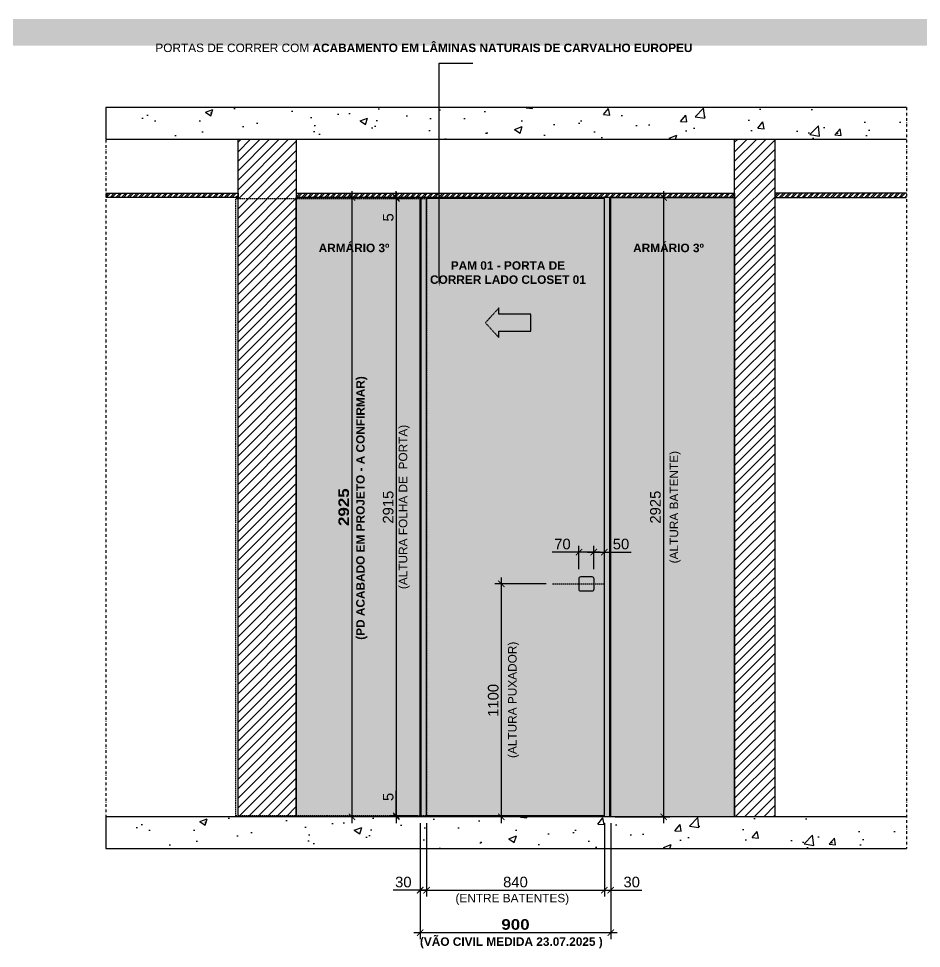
# Model space of a CAD drawing. Header units: millimetres. Extents: x -63251 to 507826, y 5339 to 217512.
# Drawn here: x 203489 to 207752, y 84853 to 89244 of the extents above; entities that cross this region are included whole.
import ezdxf
from ezdxf import colors
from ezdxf.entities.mleader import LeaderData, LeaderLine
from ezdxf.math import Vec2, Vec3

# ---------------------------------------------------------------- set-up
doc = ezdxf.new("R2010")
doc.units = ezdxf.units.MM
doc.header["$PDMODE"] = 3
doc.linetypes.add('TRAÇO 1-1', pattern=[9.525, 6.35, -3.175])
doc.linetypes.add('TRAÇO E PONTO 1-1', pattern=[25.4, 12.7, -6.35, 0, -6.35])
for name, color, linetype in [('COTAS', 9, 'Continuous'), ('DB 1475.24 - Amanda Rosales e Bruno Haidar - Terreo - Obra$0$ARQ-PISO-01', 8, 'Continuous'), ('GESSO', 1, 'Continuous'), ('HACHURA', 21, 'Continuous'), ('MARCENARIA', 4, 'Continuous'), ('MARCENARIA . M', 4, 'Continuous'), ('PAREDE', 94, 'Continuous'), ('PROJEÇÃO', 8, 'Continuous'), ('TEXTO', 105, 'Continuous'), ('TEXTO TRAÇO PONTO', 105, 'TRAÇO E PONTO 1-1')]:
    doc.layers.add(name, color=color, linetype=linetype)
doc.styles.add('1-1', font='arial.ttf', dxfattribs={"height": 0.2})
doc.styles.add('MEDIDA OFICIAL', font='ariblk.ttf')
doc.styles.add('PADRÃO', font='arial.ttf')
doc.styles.add('PADRÃO NEGRITO', font='arialbd.ttf')
doc.dimstyles.new('1-20', dxfattribs={"dimscale": 20, "dimtxt": 2.5, "dimasz": 1.5, "dimexe": 1.5, "dimexo": 1.5, "dimtad": 1, "dimtxsty": 'PADRÃO', "dimblk": 'ARCHTICK', "dimcen": 2.5, "dimdle": 1.5, "dimclrd": 9, "dimclre": 9, "dimclrt": 6, "dimadec": 0, "dimazin": 0, "dimtfac": 1, "dimtmove": 0, "dimatfit": 3, "dimfxl": 1.25, "dimlwd": -1, "dimlwe": -1, "dimarcsym": 0})
doc.dimstyles.new('Med. Ofic.1-20', dxfattribs={"dimscale": 20, "dimtxt": 2.5, "dimasz": 1.5, "dimexe": 1.5, "dimexo": 1.5, "dimtad": 1, "dimtxsty": 'MEDIDA OFICIAL', "dimblk": 'ARCHTICK', "dimcen": 2.5, "dimdle": 1.5, "dimclrd": 9, "dimclre": 9, "dimclrt": 10, "dimadec": 0, "dimazin": 0, "dimtfac": 1, "dimtmove": 0, "dimatfit": 3, "dimfxl": 1.25, "dimlwd": -1, "dimlwe": -1, "dimarcsym": 0})

# ---------------------------------------------------------------- blocks, each defined once
blk = doc.blocks.new('_ArchTick')
at = {"color": 0, "linetype": 'ByBlock', "const_width": 0.15}
blk.add_lwpolyline([(-0.5, -0.5), (0.5, 0.5)], dxfattribs=at)
blk = doc.blocks.new('*D2215')
at = {"layer": 'Defpoints', "color": 0, "transparency": 16777216}
for p in [(205272.6, 85479.6), (205400.4, 85479.6), (205400.4, 85474.6)]:
    blk.add_point(p, dxfattribs=at)
at = {"layer": 'MARCENARIA . M', "color": 9, "transparency": 16777216}
for p, q in [((205272.6, 85479.6), (205272.6, 85597.8)), ((205370.4, 85479.6), (205242.6, 85479.6)), ((205370.4, 85474.6), (205242.6, 85474.6)), ((205272.6, 85474.6), (205272.6, 85479.6)), ((205272.6, 85474.6), (205272.6, 85444.6))]:
    blk.add_line(p, q, dxfattribs=at)
at = {"layer": 'MARCENARIA . M', "color": 9, "transparency": 16777216, "xscale": 30, "yscale": 30, "zscale": 30}
for p, rotation in [((205272.6, 85479.6), 270), ((205272.6, 85474.6), 90)]:
    blk.add_blockref('_ArchTick', p, dxfattribs=dict(at, rotation=rotation))
at = {"layer": 'MARCENARIA . M', "color": 6, "transparency": 16777216, "insert": (205234.7, 85568.7), "char_height": 50, "attachment_point": 5, "rotation": 90, "style": 'PADRÃO'}
blk.add_mtext('5', dxfattribs=at)
blk = doc.blocks.new('*D2216')
at = {"layer": 'Defpoints', "color": 0, "transparency": 16777216}
for p in [(206275.4, 88399.6), (206275.4, 85474.6), (206534.6, 85474.6)]:
    blk.add_point(p, dxfattribs=at)
at = {"layer": 'MARCENARIA . M', "color": 9, "transparency": 16777216}
for p, q in [((206305.4, 88399.6), (206564.6, 88399.6)), ((206534.6, 88429.6), (206534.6, 85444.6)), ((206305.4, 85474.6), (206564.6, 85474.6))]:
    blk.add_line(p, q, dxfattribs=at)
at = {"layer": 'MARCENARIA . M', "color": 9, "transparency": 16777216, "xscale": 30, "yscale": 30, "zscale": 30}
for p, rotation in [((206534.6, 88399.6), 90), ((206534.6, 85474.6), 270)]:
    blk.add_blockref('_ArchTick', p, dxfattribs=dict(at, rotation=rotation))
at = {"layer": 'MARCENARIA . M', "color": 6, "transparency": 16777216, "insert": (206496.5, 86937.1), "char_height": 50, "attachment_point": 5, "rotation": 90, "style": 'PADRÃO'}
blk.add_mtext('2925', dxfattribs=at)
blk = doc.blocks.new('*D2217')
at = {"layer": 'Defpoints', "color": 0, "transparency": 16777216}
for p in [(205415.4, 85474.6), (206255.4, 85474.6), (206255.4, 85128.3)]:
    blk.add_point(p, dxfattribs=at)
at = {"layer": 'MARCENARIA . M', "color": 9, "transparency": 16777216}
for p, q in [((205415.4, 85444.6), (205415.4, 85098.3)), ((206255.4, 85444.6), (206255.4, 85098.3)), ((205385.4, 85128.3), (206285.4, 85128.3))]:
    blk.add_line(p, q, dxfattribs=at)
at = {"layer": 'MARCENARIA . M', "color": 9, "transparency": 16777216, "xscale": 30, "yscale": 30, "zscale": 30, "rotation": 180}
blk.add_blockref('_ArchTick', (205415.4, 85128.3), dxfattribs=at)
at = {"layer": 'MARCENARIA . M', "color": 9, "transparency": 16777216, "xscale": 30, "yscale": 30, "zscale": 30}
blk.add_blockref('_ArchTick', (206255.4, 85128.3), dxfattribs=at)
at = {"layer": 'MARCENARIA . M', "color": 6, "transparency": 16777216, "insert": (205835.4, 85166.4), "char_height": 50, "attachment_point": 5, "style": 'PADRÃO'}
blk.add_mtext('840', dxfattribs=at)
blk = doc.blocks.new('*D2218')
at = {"layer": 'Defpoints', "color": 0, "transparency": 16777216}
for p in [(206255.4, 85474.6), (206285.4, 85474.6), (206285.4, 85128.3)]:
    blk.add_point(p, dxfattribs=at)
at = {"layer": 'MARCENARIA . M', "color": 9, "transparency": 16777216}
for p, q in [((206255.4, 85444.6), (206255.4, 85098.3)), ((206285.4, 85444.6), (206285.4, 85098.3)), ((206225.4, 85128.3), (206285.4, 85128.3)), ((206285.4, 85128.3), (206432.3, 85128.3))]:
    blk.add_line(p, q, dxfattribs=at)
at = {"layer": 'MARCENARIA . M', "color": 9, "transparency": 16777216, "xscale": 30, "yscale": 30, "zscale": 30, "rotation": 180}
blk.add_blockref('_ArchTick', (206255.4, 85128.3), dxfattribs=at)
at = {"layer": 'MARCENARIA . M', "color": 9, "transparency": 16777216, "xscale": 30, "yscale": 30, "zscale": 30}
blk.add_blockref('_ArchTick', (206285.4, 85128.3), dxfattribs=at)
at = {"layer": 'MARCENARIA . M', "color": 6, "transparency": 16777216, "insert": (206384.1, 85166.4), "char_height": 50, "attachment_point": 5, "style": 'PADRÃO'}
blk.add_mtext('30', dxfattribs=at)
blk = doc.blocks.new('*D2219')
at = {"layer": 'Defpoints', "color": 0, "transparency": 16777216}
for p in [(205385.4, 85474.6), (205415.4, 85474.6), (205415.4, 85128.3)]:
    blk.add_point(p, dxfattribs=at)
at = {"layer": 'MARCENARIA . M', "color": 9, "transparency": 16777216}
for p, q in [((205385.4, 85444.6), (205385.4, 85098.3)), ((205415.4, 85444.6), (205415.4, 85098.3)), ((205385.4, 85128.3), (205257.7, 85128.3)), ((205415.4, 85128.3), (205355.4, 85128.3))]:
    blk.add_line(p, q, dxfattribs=at)
at = {"layer": 'MARCENARIA . M', "color": 9, "transparency": 16777216, "xscale": 30, "yscale": 30, "zscale": 30, "rotation": 180}
blk.add_blockref('_ArchTick', (205385.4, 85128.3), dxfattribs=at)
at = {"layer": 'MARCENARIA . M', "color": 9, "transparency": 16777216, "xscale": 30, "yscale": 30, "zscale": 30}
blk.add_blockref('_ArchTick', (205415.4, 85128.3), dxfattribs=at)
at = {"layer": 'MARCENARIA . M', "color": 6, "transparency": 16777216, "insert": (205305.9, 85166.4), "char_height": 50, "attachment_point": 5, "style": 'PADRÃO'}
blk.add_mtext('30', dxfattribs=at)
blk = doc.blocks.new('*D2220')
at = {"layer": 'COTAS', "color": 9, "ltscale": 0.4, "transparency": 16777216}
for p, q in [((205385.4, 85444.6), (205385.4, 84897.7)), ((206285.4, 85444.6), (206285.4, 84897.7))]:
    blk.add_line(p, q, dxfattribs=at)
at = {"layer": 'COTAS', "color": 9, "linetype": 'Continuous', "ltscale": 0.4, "transparency": 16777216}
blk.add_line((205355.4, 84927.7), (206315.4, 84927.7), dxfattribs=at)
at = {"layer": 'Defpoints', "color": 0, "ltscale": 0.4, "transparency": 16777216}
for p in [(205385.4, 85474.6), (206285.4, 85474.6), (206285.4, 84927.7)]:
    blk.add_point(p, dxfattribs=at)
at = {"layer": 'COTAS', "color": 9, "ltscale": 0.4, "transparency": 16777216, "xscale": 30, "yscale": 30, "zscale": 30, "rotation": 180}
blk.add_blockref('_ArchTick', (205385.4, 84927.7), dxfattribs=at)
at = {"layer": 'COTAS', "color": 9, "ltscale": 0.4, "transparency": 16777216, "xscale": 30, "yscale": 30, "zscale": 30}
blk.add_blockref('_ArchTick', (206285.4, 84927.7), dxfattribs=at)
at = {"layer": 'COTAS', "color": 10, "ltscale": 0.4, "transparency": 16777216, "insert": (205835.4, 84966), "char_height": 50, "attachment_point": 5, "style": 'MEDIDA OFICIAL'}
blk.add_mtext('900', dxfattribs=at)
blk = doc.blocks.new('*D2221')
at = {"layer": 'Defpoints', "color": 0, "transparency": 16777216}
for p in [(205272.6, 88394.6), (205385.4, 88394.6), (205400.4, 88399.6)]:
    blk.add_point(p, dxfattribs=at)
at = {"layer": 'MARCENARIA . M', "color": 9, "transparency": 16777216}
for p, q in [((205370.4, 88399.6), (205242.6, 88399.6)), ((205355.4, 88394.6), (205242.6, 88394.6)), ((205272.6, 88399.6), (205272.6, 88429.6)), ((205272.6, 88399.6), (205272.6, 88394.6)), ((205272.6, 88394.6), (205272.6, 88276.5))]:
    blk.add_line(p, q, dxfattribs=at)
at = {"layer": 'MARCENARIA . M', "color": 9, "transparency": 16777216, "xscale": 30, "yscale": 30, "zscale": 30}
for p, rotation in [((205272.6, 88399.6), 270), ((205272.6, 88394.6), 90)]:
    blk.add_blockref('_ArchTick', p, dxfattribs=dict(at, rotation=rotation))
at = {"layer": 'MARCENARIA . M', "color": 6, "transparency": 16777216, "insert": (205234.7, 88305.6), "char_height": 50, "attachment_point": 5, "rotation": 90, "style": 'PADRÃO'}
blk.add_mtext('5', dxfattribs=at)
blk = doc.blocks.new('*D2222')
at = {"layer": 'Defpoints', "color": 0, "transparency": 16777216}
for p in [(205385.4, 88394.6), (205272.6, 85479.6), (205400.4, 85479.6)]:
    blk.add_point(p, dxfattribs=at)
at = {"layer": 'MARCENARIA . M', "color": 9, "transparency": 16777216}
for p, q in [((205355.4, 88394.6), (205242.6, 88394.6)), ((205272.6, 88424.6), (205272.6, 85449.6)), ((205370.4, 85479.6), (205242.6, 85479.6))]:
    blk.add_line(p, q, dxfattribs=at)
at = {"layer": 'MARCENARIA . M', "color": 9, "transparency": 16777216, "xscale": 30, "yscale": 30, "zscale": 30}
for p, rotation in [((205272.6, 88394.6), 90), ((205272.6, 85479.6), 270)]:
    blk.add_blockref('_ArchTick', p, dxfattribs=dict(at, rotation=rotation))
at = {"layer": 'MARCENARIA . M', "color": 6, "transparency": 16777216, "insert": (205234.6, 86937.1), "char_height": 50, "attachment_point": 5, "rotation": 90, "style": 'PADRÃO'}
blk.add_mtext('2915', dxfattribs=at)
blk = doc.blocks.new('*D2223')
at = {"layer": 'COTAS', "color": 9, "ltscale": 0.4, "transparency": 16777216}
for p, q in [((205330.4, 88399.6), (205033.1, 88399.6)), ((205330.4, 85474.6), (205033.1, 85474.6))]:
    blk.add_line(p, q, dxfattribs=at)
at = {"layer": 'COTAS', "color": 9, "linetype": 'Continuous', "ltscale": 0.4, "transparency": 16777216}
blk.add_line((205063.1, 88429.6), (205063.1, 85444.6), dxfattribs=at)
at = {"layer": 'Defpoints', "color": 0, "ltscale": 0.4, "transparency": 16777216}
for p in [(205360.4, 88399.6), (205063.1, 85474.6), (205360.4, 85474.6)]:
    blk.add_point(p, dxfattribs=at)
at = {"layer": 'COTAS', "color": 9, "ltscale": 0.4, "transparency": 16777216, "xscale": 30, "yscale": 30, "zscale": 30}
for p, rotation in [((205063.1, 88399.6), 90), ((205063.1, 85474.6), 270)]:
    blk.add_blockref('_ArchTick', p, dxfattribs=dict(at, rotation=rotation))
at = {"layer": 'COTAS', "color": 10, "ltscale": 0.4, "transparency": 16777216, "insert": (205024.8, 86937.1), "char_height": 50, "attachment_point": 5, "rotation": 90, "style": 'MEDIDA OFICIAL'}
blk.add_mtext('2925', dxfattribs=at)
blk = doc.blocks.new('*D2229')
at = {"layer": 'Defpoints', "color": 0, "transparency": 16777216}
for p in [(205768.7, 86574.6), (206011.1, 86574.6), (205913.5, 85474.6)]:
    blk.add_point(p, dxfattribs=at)
at = {"layer": 'PAREDE', "color": 9, "transparency": 16777216}
for p, q in [((205768.7, 85444.6), (205768.7, 86604.6)), ((205981.1, 86574.6), (205738.7, 86574.6)), ((205883.5, 85474.6), (205738.7, 85474.6))]:
    blk.add_line(p, q, dxfattribs=at)
at = {"layer": 'PAREDE', "color": 9, "transparency": 16777216, "xscale": 30, "yscale": 30, "zscale": 30}
for p, rotation in [((205768.7, 86574.6), 90), ((205768.7, 85474.6), 270)]:
    blk.add_blockref('_ArchTick', p, dxfattribs=dict(at, rotation=rotation))
at = {"layer": 'PAREDE', "color": 6, "transparency": 16777216, "insert": (205730.6, 86024.6), "char_height": 50, "attachment_point": 5, "rotation": 90, "style": 'PADRÃO'}
blk.add_mtext('1100', dxfattribs=at)
blk = doc.blocks.new('*D2230')
at = {"layer": 'Defpoints', "color": 0, "transparency": 16777216}
for p in [(206135.4, 86724.6), (206135.4, 86614.6), (206205.4, 86614.6)]:
    blk.add_point(p, dxfattribs=at)
at = {"layer": 'PAREDE', "color": 9, "transparency": 16777216}
for p, q in [((206135.4, 86644.6), (206135.4, 86754.6)), ((206205.4, 86644.6), (206205.4, 86754.6)), ((206135.4, 86724.6), (206009.4, 86724.6)), ((206235.4, 86724.6), (206135.4, 86724.6))]:
    blk.add_line(p, q, dxfattribs=at)
at = {"layer": 'PAREDE', "color": 9, "transparency": 16777216, "xscale": 30, "yscale": 30, "zscale": 30, "rotation": 180}
blk.add_blockref('_ArchTick', (206135.4, 86724.6), dxfattribs=at)
at = {"layer": 'PAREDE', "color": 9, "transparency": 16777216, "xscale": 30, "yscale": 30, "zscale": 30}
blk.add_blockref('_ArchTick', (206205.4, 86724.6), dxfattribs=at)
at = {"layer": 'PAREDE', "color": 6, "transparency": 16777216, "insert": (206057.4, 86762.7), "char_height": 50, "attachment_point": 5, "style": 'PADRÃO'}
blk.add_mtext('70', dxfattribs=at)
blk = doc.blocks.new('*D2231')
at = {"layer": 'Defpoints', "color": 0, "transparency": 16777216}
for p in [(206255.4, 86724.6), (206205.4, 86614.6), (206255.4, 86574.6)]:
    blk.add_point(p, dxfattribs=at)
at = {"layer": 'PAREDE', "color": 9, "transparency": 16777216}
for p, q in [((206205.4, 86644.6), (206205.4, 86754.6)), ((206255.4, 86604.6), (206255.4, 86754.6)), ((206175.4, 86724.6), (206255.4, 86724.6)), ((206255.4, 86724.6), (206381.9, 86724.6))]:
    blk.add_line(p, q, dxfattribs=at)
at = {"layer": 'PAREDE', "color": 9, "transparency": 16777216, "xscale": 30, "yscale": 30, "zscale": 30, "rotation": 180}
blk.add_blockref('_ArchTick', (206205.4, 86724.6), dxfattribs=at)
at = {"layer": 'PAREDE', "color": 9, "transparency": 16777216, "xscale": 30, "yscale": 30, "zscale": 30}
blk.add_blockref('_ArchTick', (206255.4, 86724.6), dxfattribs=at)
at = {"layer": 'PAREDE', "color": 6, "transparency": 16777216, "insert": (206333.7, 86762.7), "char_height": 50, "attachment_point": 5, "style": 'PADRÃO'}
blk.add_mtext('50', dxfattribs=at)

msp = doc.modelspace()

# ---------------------------------------------------------------- hatches: boundary and pattern name
at = {"layer": 'HACHURA'}
h = msp.add_hatch(dxfattribs=at)
h.set_pattern_fill('AR-CONC', color=21, scale=2)
h.set_pattern_definition([(50, (168820.06, 62772.5), (364.3693, -31.8782), [38.1, -419.1]), (355, (168820.06, 62772.5), (-70.4868, 382.1137), [30.48, -335.2812]), (100.4514, (168850.43, 62769.85), (293.8825, 350.2355), [32.38, -356.1805]), (46.1842, (168820.06, 62874.1), (542.158, -84.0847), [57.15, -628.65]), (96.6356, (168865.24, 62867.1), (474.808, 494.852), [48.57, -534.271]), (351.1842, (168820.06, 62874.1), (474.808, 494.852), [45.72, -502.9195]), (21, (168870.86, 62848.7), (303.2288, -204.5304), [38.1, -419.1]), (326, (168870.86, 62848.7), (123.604, 368.376), [30.48, -335.28]), (71.45144, (168896.13, 62831.67), (426.8328, 163.8455), [32.38, -356.18]), (37.5, (168820.06, 62772.51), (6.1772, 169.11008), [0, -331.216, 0, -340.36, 0, -336.55]), (7.5, (168820.06, 62772.51), (133.6393, 200.36115), [0, -194.056, 0, -323.596, 0, -128.27]), (327.5, (168706.78, 62772.51), (271.1812, -11.4575), [0, -127, 0, -396.24, 0, -525.78]), (317.5, (168655.98, 62772.5), (296.2584, 50.853), [0, -165.1, 0, -263.144, 0, -373.38])])
h.paths.add_polyline_path([(207681.706, 85324.639), (207681.706, 85474.639), (203900.488, 85474.639), (203900.488, 85324.639)])
at = {"layer": 'PROJEÇÃO', "linetype": 'TRAÇO 1-1'}
h = msp.add_hatch(dxfattribs=at)
h.set_pattern_fill('DOTS', color=8, scale=8)
h.set_pattern_definition([(0, (9470.142, -20481.007), (6.35, 12.7), [0, -12.7])])
h.paths.add_polyline_path([(204800.442, 85474.639), (205385.442, 85474.639), (205385.442, 88399.639), (204800.442, 88399.639)])

# ---------------------------------------------------------------- linework, layer by layer
at = {"layer": 'MARCENARIA . M'}
msp.add_line((206255.442, 85479.639), (205415.442, 85479.639), dxfattribs=at)
msp.add_lwpolyline([(206195.442, 86539.639), (206145.442, 86539.639, -0.41421356), (206135.442, 86549.639), (206135.442, 86599.639, -0.41421356), (206145.442, 86609.639), (206195.442, 86609.639, -0.41421356), (206205.442, 86599.639), (206205.442, 86549.639, -0.41421356)], format="xyb", close=True, dxfattribs=at)
at = {"layer": 'PAREDE', "color": 10, "linetype": 'TRAÇO 1-1'}
msp.add_line((206011.06, 86574.639), (206255.442, 86574.639), dxfattribs=at)
at = {"layer": 'PAREDE'}
msp.add_lwpolyline([(207681.706, 85474.639), (203900.488, 85474.639), (203900.488, 85324.639), (207681.706, 85324.639)], dxfattribs=at)
at = {"layer": 'PROJEÇÃO', "color": 1, "linetype": 'TRAÇO 1-1', "ltscale": 0.5}
msp.add_lwpolyline([(205757.278, 87737.968), (205757.278, 87767.968), (205907.364, 87767.968), (205907.364, 87847.968), (205757.278, 87847.968), (205757.278, 87877.968), (205693.278, 87807.968)], close=True, dxfattribs=at)

# ---------------------------------------------------------------- texts
at = {"layer": 'COTAS', "color": 10, "insert": (205135.348, 86933.125), "char_height": 40, "width": 1350, "attachment_point": 8, "rotation": 90, "style": 'PADRÃO NEGRITO'}
msp.add_mtext('(PD ACABADO EM PROJETO - A CONFIRMAR)', dxfattribs=at)
at = {"layer": 'COTAS', "color": 6, "char_height": 40, "rotation": 90, "style": 'PADRÃO'}
for s, insert, width, attachment_point in [('(ALTURA FOLHA DE  PORTA)', (205336.596, 86938.139), 1350, 8), ('(ALTURA BATENTE)', (206563.617, 86937.139), 917.04234, 2), ('(ALTURA PUXADOR)', (205852.662, 86027.139), 1350, 8)]:
    msp.add_mtext(s, dxfattribs=dict(at, insert=insert, width=width, attachment_point=attachment_point))
at = {"layer": 'COTAS', "color": 6, "insert": (205820.442, 85110.755), "char_height": 40, "width": 1298, "attachment_point": 2, "style": 'PADRÃO'}
msp.add_mtext('(ENTRE BATENTES)', dxfattribs=at)
at = {"layer": 'COTAS', "color": 10, "insert": (205815.93, 84905.361), "char_height": 40, "width": 1350, "attachment_point": 2, "style": 'PADRÃO NEGRITO'}
msp.add_mtext('(VÃO CIVIL MEDIDA 23.07.2025 )', dxfattribs=at)

# ---------------------------------------------------------------- dimensions: what is measured, and where the dimension line sits
at = {"layer": 'COTAS', "color": 7, "ltscale": 0.4, "true_color": 0xededed}
dim = msp.add_linear_dim(base=(206285.442, 84927.675), p1=(205385.442, 85474.639), p2=(206285.442, 85474.639), dimstyle='Med. Ofic.1-20', dxfattribs=at)
dim.commit()
dim.dimension.update_dxf_attribs({"geometry": '*D2220', "text_midpoint": (205835.442, 84966.028)})
at = {"layer": 'MARCENARIA . M', "color": 2}
dim = msp.add_linear_dim(base=(205272.648, 85479.639), p1=(205400.442, 85474.639), p2=(205400.442, 85479.639), angle=90, dimstyle='1-20', dxfattribs=at)
dim.commit()
dim.dimension.update_dxf_attribs({"geometry": '*D2215', "text_midpoint": (205272.648, 85568.715), "dimtype": 160})
for base, p1, p2, picture, middle in [((205415.442, 85128.344), (205385.442, 85474.639), (205415.442, 85474.639), '*D2219', (205305.937, 85128.344)), ((206285.442, 85128.344), (206255.442, 85474.639), (206285.442, 85474.639), '*D2218', (206384.095, 85128.344))]:
    dim = msp.add_linear_dim(base=base, p1=p1, p2=p2, dimstyle='1-20', dxfattribs=at)
    dim.commit()
    dim.dimension.update_dxf_attribs({"geometry": picture, "text_midpoint": middle, "dimtype": 160})
dim = msp.add_linear_dim(base=(206255.442, 85128.344), p1=(205415.442, 85474.639), p2=(206255.442, 85474.639), dimstyle='1-20', dxfattribs=at)
dim.commit()
dim.dimension.update_dxf_attribs({"geometry": '*D2217', "text_midpoint": (205835.442, 85166.372)})
at = {"layer": 'PAREDE', "color": 2}
for base, p2, picture, middle in [((206135.442, 86724.639), (206135.442, 86614.639), '*D2230', (206057.42, 86762.668)), ((206255.442, 86724.639), (206255.442, 86574.639), '*D2231', (206333.669, 86762.668))]:
    dim = msp.add_linear_dim(base=base, p1=(206205.442, 86614.639), p2=p2, dimstyle='1-20', dxfattribs=at)
    dim.commit()
    dim.dimension.update_dxf_attribs({"geometry": picture, "text_midpoint": middle})
at = {"layer": 'PAREDE', "color": 6}
dim = msp.add_linear_dim(base=(205768.657, 86574.639), p1=(205913.477, 85474.639), p2=(206011.06, 86574.639), angle=90, dimstyle='1-20', dxfattribs=at)
dim.commit()
dim.dimension.update_dxf_attribs({"geometry": '*D2229', "text_midpoint": (205730.628, 86024.639)})

# ---------------------------------------------------------------- leaders
at = {"layer": 'COTAS'}
ml = msp.add_multileader_mtext('Standard', dxfattribs=at)
ml.set_content('PORTAS DE CORRER COM {\\fArial|b1|i0|c0|p34;\\C10;ACABAMENTO} {\\fArial|b1|i0|c0|p34;EM LÂMINAS NATURAIS DE CARVALHO EUROPEU}', color=105, style='1-1')
ml.set_leader_properties(color=256, linetype='ByLayer', lineweight=-1)
ml.build(insert=Vec2(0, 0))
ml.multileader.update_dxf_attribs({"text_left_attachment_type": 2, "text_right_attachment_type": 2, "dogleg_length": 0.36, "arrow_head_size": 20, "scale": 200})
ctx = ml.context
ctx.base_point, ctx.scale, ctx.char_height, ctx.arrow_head_size, ctx.landing_gap_size, ctx.plane_origin = Vec3(146400.181, 89033.394), 200, 40, 20, 40, Vec3(148021.144, 88476.225)
ctx.left_attachment, ctx.right_attachment = 2, 2
notes = []
notes.append((ctx, [(0, (1, 1, 0), (147636.001, 89033.394), (-1, 0), 158.522, [(0, [(147636.001, 87980.61)], 0, [])])]))
ctx.mtext.insert, ctx.mtext.width, ctx.mtext.flow_direction = Vec3(146440.181, 89126.282), 1043.40574, 5
ml = msp.add_multileader_mtext('Standard', dxfattribs=at)
ml.set_content('BATENTE COM {\\fArial|b1|i0|c0|p34;\\C10;ACABAMENTO} {\\fArial|b1|i0|c0|p34;EM LÂMINAS NATURAIS DE CARVALHO EUROPEU}', color=105, style='1-1')
ml.set_leader_properties(color=256, linetype='ByLayer', lineweight=-1)
ml.build(insert=Vec2(0, 0))
ml.multileader.update_dxf_attribs({"text_left_attachment_type": 2, "text_right_attachment_type": 2, "dogleg_length": 0.36, "arrow_head_size": 20, "scale": 200})
ctx = ml.context
ctx.base_point, ctx.scale, ctx.char_height, ctx.arrow_head_size, ctx.landing_gap_size, ctx.plane_origin = Vec3(149390.382, 89033.394), 200, 40, 20, 40, Vec3(150991.618, 88604.657)
ctx.left_attachment, ctx.right_attachment = 2, 2
notes.append((ctx, [(0, (1, 1, 0), (150606.476, 89033.394), (-1, 0), 158.522, [(0, [(150606.476, 88109.042)], 0, [])])]))
ctx.mtext.insert, ctx.mtext.width, ctx.mtext.flow_direction = Vec3(149430.382, 89126.268), 1043.40574, 5
ml = msp.add_multileader_mtext('Standard', dxfattribs=at)
ml.set_content('PAINEL FIXO COM {\\fArial|b1|i0|c0|p34;\\C10;ACABAMENTO} {\\fArial|b1|i0|c0|p34;EM LÂMINAS NATURAIS DE CARVALHO EUROPEU}', color=105, style='1-1')
ml.set_leader_properties(color=256, linetype='ByLayer', lineweight=-1)
ml.build(insert=Vec2(0, 0))
ml.multileader.update_dxf_attribs({"text_left_attachment_type": 2, "text_right_attachment_type": 2, "dogleg_length": 0.36, "arrow_head_size": 20, "scale": 200})
ctx = ml.context
ctx.base_point, ctx.scale, ctx.char_height, ctx.arrow_head_size, ctx.landing_gap_size, ctx.plane_origin = Vec3(180791.524, 89004.659), 200, 40, 20, 40, Vec3(182412.487, 88390.679)
ctx.left_attachment, ctx.right_attachment = 2, 2
notes.append((ctx, [(1, (1, 1, 0), (180628.002, 89004.659), (1, 0), 163.522, [(0, [(180628.002, 88048.339)], 0, [])])]))
ctx.mtext.insert, ctx.mtext.width, ctx.mtext.flow_direction = Vec3(180831.524, 89097.533), 1043.40574, 5
ml = msp.add_multileader_mtext('Standard', dxfattribs=at)
ml.set_content('PORTAS DE CORRER COM {\\fArial|b1|i0|c0|p34;\\C10;ACABAMENTO} {\\fArial|b1|i0|c0|p34;EM LÂMINAS NATURAIS DE CARVALHO EUROPEU}', color=105, style='1-1')
ml.set_leader_properties(color=256, linetype='ByLayer', lineweight=-1)
ml.build(insert=Vec2(0, 0))
ml.multileader.update_dxf_attribs({"text_left_attachment_type": 2, "text_right_attachment_type": 2, "dogleg_length": 0.36, "arrow_head_size": 20, "scale": 200})
ctx = ml.context
ctx.base_point, ctx.scale, ctx.char_height, ctx.arrow_head_size, ctx.landing_gap_size, ctx.plane_origin = Vec3(191165.011, 89004.659), 200, 40, 20, 40, Vec3(192785.974, 88390.679)
ctx.left_attachment, ctx.right_attachment = 2, 2
notes.append((ctx, [(1, (1, 1, 0), (191001.489, 89004.659), (1, 0), 163.522, [(0, [(191001.489, 88048.339)], 0, [])])]))
ctx.mtext.insert, ctx.mtext.width, ctx.mtext.flow_direction = Vec3(191205.011, 89097.546), 1043.40574, 5
for ctx, leaders in notes:
    for number, flags, end, landing, length, lines in leaders:
        leader = LeaderData()
        leader.index, (leader.has_last_leader_line, leader.has_dogleg_vector, leader.attachment_direction) = number, flags
        leader.last_leader_point, leader.dogleg_vector, leader.dogleg_length = Vec3(end), Vec3(landing), length
        for number, points, colour, breaks in lines:
            line = LeaderLine()
            line.index, line.vertices, line.color, line.breaks = number, Vec3.list(points), colors.encode_raw_color(colour), breaks
            leader.lines.append(line)
        ctx.leaders.append(leader)

# ---------------------------------------------------------------- next in the draw order: leaders
ml = msp.add_multileader_mtext('Standard', dxfattribs=at)
ml.set_content('{\\fArial|b1|i0|c0|p34;\\C10;ATENÇÃO PARKET!\\P}RODATETO COM LINHA DE SOMBRA DE 20 mm NO ENCONTRO COM O FORRO', color=105, style='1-1')
ml.set_leader_properties(color=256, linetype='ByLayer', lineweight=-1)
ml.build(insert=Vec2(0, 0))
ml.multileader.update_dxf_attribs({"text_left_attachment_type": 2, "text_right_attachment_type": 2, "dogleg_length": 0.36, "arrow_head_size": 15, "scale": 200})
ctx = ml.context
ctx.base_point, ctx.scale, ctx.char_height, ctx.arrow_head_size, ctx.landing_gap_size, ctx.plane_origin = Vec3(160569.394, 89106.68), 200, 40, 15, 10, Vec3(160726.905, 88723.85)
ctx.left_attachment, ctx.right_attachment = 2, 2
notes = []
notes.append((ctx, [(0, (1, 1, 0), (160425.106, 89106.68), (1, 0), 144.288, [(0, [(160425.106, 88107.904)], 0, [])])]))
ctx.mtext.insert, ctx.mtext.width, ctx.mtext.flow_direction = Vec3(160579.394, 89232.669), 858.66662, 5
ctx.mtext.has_bg_fill, ctx.mtext.bg_color, ctx.mtext.bg_scale_factor, ctx.mtext.bg_transparency, ctx.mtext.use_window_bg_color = 1, -1023410145, 1.25, 0, 0
for ctx, leaders in notes:
    for number, flags, end, landing, length, lines in leaders:
        leader = LeaderData()
        leader.index, (leader.has_last_leader_line, leader.has_dogleg_vector, leader.attachment_direction) = number, flags
        leader.last_leader_point, leader.dogleg_vector, leader.dogleg_length = Vec3(end), Vec3(landing), length
        for number, points, colour, breaks in lines:
            line = LeaderLine()
            line.index, line.vertices, line.color, line.breaks = number, Vec3.list(points), colors.encode_raw_color(colour), breaks
            leader.lines.append(line)
        ctx.leaders.append(leader)

# ---------------------------------------------------------------- next in the draw order: hatches: boundary and pattern name
at = {"layer": 'DB 1475.24 - Amanda Rosales e Bruno Haidar - Terreo - Obra$0$ARQ-PISO-01'}
h = msp.add_hatch(dxfattribs=at)
h.set_pattern_fill('ANSI31', color=256, scale=10, angle=360)
h.set_pattern_definition([(45, (42210.333, -3563.84), (-22.4506403, 22.4506403), [])])
h.paths.add_polyline_path([(204525.442, 85474.639), (204800.442, 85474.639), (204800.442, 88674.639), (204525.442, 88674.639)])
h = msp.add_hatch(dxfattribs=at)
h.set_pattern_fill('ANSI31', color=256, scale=10, angle=360)
h.set_pattern_definition([(45, (44555.333, -3563.84), (-22.4506403, 22.4506403), [])])
h.paths.add_polyline_path([(206870.442, 85474.639), (207060.442, 85474.639), (207060.442, 88674.639), (206870.442, 88674.639)])
at = {"layer": 'HACHURA'}
h = msp.add_hatch(dxfattribs=at)
h.set_pattern_fill('AR-CONC', color=21, scale=2)
h.set_pattern_definition([(50, (168847.06, 66122.5), (364.3693, -31.8782), [38.1, -419.1]), (355, (168847.06, 66122.5), (-70.4868, 382.1137), [30.48, -335.2812]), (100.4514, (168877.43, 66119.85), (293.8825, 350.2355), [32.38, -356.1805]), (46.1842, (168847.06, 66224.1), (542.158, -84.0847), [57.15, -628.65]), (96.6356, (168892.24, 66217.1), (474.808, 494.852), [48.57, -534.271]), (351.1842, (168847.06, 66224.1), (474.808, 494.852), [45.72, -502.9195]), (21, (168897.86, 66198.7), (303.2288, -204.5304), [38.1, -419.1]), (326, (168897.86, 66198.7), (123.604, 368.376), [30.48, -335.28]), (71.45144, (168923.13, 66181.67), (426.8328, 163.8455), [32.38, -356.18]), (37.5, (168847.06, 66122.51), (6.1772, 169.11008), [0, -331.216, 0, -340.36, 0, -336.55]), (7.5, (168847.06, 66122.51), (133.6393, 200.36115), [0, -194.056, 0, -323.596, 0, -128.27]), (327.5, (168733.78, 66122.51), (271.1812, -11.4575), [0, -127, 0, -396.24, 0, -525.78]), (317.5, (168682.98, 66122.5), (296.2584, 50.853), [0, -165.1, 0, -263.144, 0, -373.38])])
h.paths.add_polyline_path([(207681.706, 88674.639), (207681.706, 88824.639), (203900.488, 88824.639), (203900.488, 88674.639)])
h = msp.add_hatch(dxfattribs=at)
h.set_pattern_fill('ANSI32', color=8, scale=2)
h.set_pattern_definition([(45, (-74333.104, 22222.918), (-13.4703842, 13.4703842), []), (45, (-74324.123, 22222.918), (-13.4703842, 13.4703842), [])])
h.paths.add_polyline_path([(203900.488, 88419.639), (203900.488, 88399.639), (204525.442, 88399.639), (204525.442, 88419.639)])
h = msp.add_hatch(dxfattribs=at)
h.set_pattern_fill('ANSI32', color=8, scale=2)
h.set_pattern_definition([(45, (-71893.104, 22222.918), (-13.4703842, 13.4703842), []), (45, (-71884.123, 22222.918), (-13.4703842, 13.4703842), [])])
h.paths.add_polyline_path([(204800.442, 88419.639), (204800.442, 88399.639), (206870.442, 88399.639), (206870.442, 88419.639)])
at = {"layer": 'HACHURA', "true_color": 0xba9673}
h = msp.add_hatch(color=33, dxfattribs=at)
h.dxf.hatch_style = 1
h.paths.add_polyline_path([(206255.442, 88392.639), (205415.442, 88394.639), (205415.442, 85479.639), (206255.442, 85479.639)])
h.paths.add_polyline_path([(206285.442, 88399.639), (206255.442, 88399.639), (206255.442, 85474.639), (206285.442, 85474.639)])
h.paths.add_polyline_path([(205415.442, 88399.639), (205385.442, 88399.639), (205385.442, 85474.639), (205415.442, 85474.639)])
at = {"layer": 'HACHURA'}
h = msp.add_hatch(dxfattribs=at)
h.set_pattern_fill('ANSI32', color=8, scale=2)
h.set_pattern_definition([(45, (-1285.845, 4e-11), (-13.4703842, 13.4703842), []), (45, (-1276.865, 4e-11), (-13.4703842, 13.4703842), [])])
h.paths.add_polyline_path([(207681.706, 88399.639), (207681.706, 88419.639), (207060.442, 88419.639), (207060.442, 88399.639)])
at = {"layer": 'PROJEÇÃO', "linetype": 'TRAÇO 1-1'}
h = msp.add_hatch(dxfattribs=at)
h.set_pattern_fill('DOTS', color=8, scale=8)
h.set_pattern_definition([(0, (10955.142, -20481.007), (6.35, 12.7), [0, -12.7])])
h.paths.add_polyline_path([(206285.442, 85474.639), (206870.442, 85474.639), (206870.442, 88399.639), (206285.442, 88399.639)])

# ---------------------------------------------------------------- next in the draw order: linework, layer by layer
at = {"layer": 'GESSO', "color": 1}
for points in [[(203900.488, 88419.639), (204525.442, 88419.639), (204525.442, 88399.639), (203900.488, 88399.639)], [(204800.442, 88419.639), (206870.442, 88419.639), (206870.442, 88399.639), (204800.442, 88399.639)], [(207681.706, 88419.639), (207060.442, 88419.639), (207060.442, 88399.639), (207681.706, 88399.639)]]:
    msp.add_lwpolyline(points, dxfattribs=at)
at = {"layer": 'MARCENARIA', "color": 8}
for points in [[(205385.442, 85474.639), (204800.442, 85474.639), (204800.442, 88399.639), (205385.442, 88399.639)], [(206870.442, 85474.639), (206285.442, 85474.639), (206285.442, 88399.639), (206870.442, 88399.639)]]:
    msp.add_lwpolyline(points, close=True, dxfattribs=at)
at = {"layer": 'MARCENARIA . M'}
for p, q in [((205390.442, 85474.639), (205390.442, 88399.639)), ((205415.442, 85474.639), (205415.442, 88399.639)), ((206255.442, 88392.639), (205415.442, 88394.639)), ((206255.442, 85474.639), (206255.442, 88399.639)), ((206280.442, 85474.639), (206280.442, 88399.639))]:
    msp.add_line(p, q, dxfattribs=at)
at = {"layer": 'PAREDE'}
for p, q in [((205385.442, 85474.639), (205385.442, 88399.639)), ((206285.442, 85474.639), (206285.442, 88399.639))]:
    msp.add_line(p, q, dxfattribs=at)
msp.add_lwpolyline([(207681.706, 88824.639), (203900.488, 88824.639), (203900.488, 88674.639), (207681.706, 88674.639)], dxfattribs=at)
for points in [[(204800.442, 88674.639), (204800.442, 85474.639), (204525.442, 85474.639), (204525.442, 88674.639)], [(207060.442, 88674.639), (207060.442, 85474.639), (206870.442, 85474.639), (206870.442, 88674.639)]]:
    msp.add_lwpolyline(points, close=True, dxfattribs=at)
at = {"layer": 'PROJEÇÃO', "color": 21, "linetype": 'TRAÇO 1-1'}
msp.add_lwpolyline([(204515.442, 88394.639), (205415.442, 88394.639), (205415.442, 85479.639), (204515.442, 85479.639)], close=True, dxfattribs=at)
at = {"layer": 'TEXTO TRAÇO PONTO'}
for p, q in [((203900.488, 88824.639), (203900.488, 85324.639)), ((207681.706, 88824.639), (207681.706, 85324.639))]:
    msp.add_line(p, q, dxfattribs=at)

# ---------------------------------------------------------------- next in the draw order: texts
at = {"layer": 'TEXTO', "char_height": 40, "attachment_point": 2, "style": 'PADRÃO'}
for s, insert, width in [('{\\fArial|b1|i0|c0|p34;\\C8;ARMÁRIO 3º}', (205073.071, 88181.371), 593.31214), ('{\\fArial|b1|i0|c0|p34;\\C8;ARMÁRIO 3º}', (206558.071, 88181.371), 593.31214), ('{\\fArial|b1|i0|c0|p34;PAM 01 - PORTA DE CORRER LADO CLOSET 01}', (205799.83, 88098.432), 765.07887)]:
    msp.add_mtext(s, dxfattribs=dict(at, insert=insert, width=width))

# ---------------------------------------------------------------- next in the draw order: dimensions: what is measured, and where the dimension line sits
at = {"layer": 'COTAS', "color": 7, "ltscale": 0.4, "true_color": 0xededed}
dim = msp.add_linear_dim(base=(205063.129, 85474.639), p1=(205360.442, 88399.639), p2=(205360.442, 85474.639), angle=90, dimstyle='Med. Ofic.1-20', dxfattribs=at)
dim.commit()
dim.dimension.update_dxf_attribs({"geometry": '*D2223', "text_midpoint": (205024.776, 86937.139)})
at = {"layer": 'MARCENARIA . M', "color": 2}
for base, p1, p2, picture, middle in [((205272.648, 85479.639), (205385.442, 88394.639), (205400.442, 85479.639), '*D2222', (205234.619, 86937.139)), ((206534.56, 85474.639), (206275.442, 88399.639), (206275.442, 85474.639), '*D2216', (206496.531, 86937.139))]:
    dim = msp.add_linear_dim(base=base, p1=p1, p2=p2, angle=90, dimstyle='1-20', dxfattribs=at)
    dim.commit()
    dim.dimension.update_dxf_attribs({"geometry": picture, "text_midpoint": middle})
dim = msp.add_linear_dim(base=(205272.648, 88394.639), p1=(205400.442, 88399.639), p2=(205385.442, 88394.639), angle=90, dimstyle='1-20', dxfattribs=at)
dim.commit()
dim.dimension.update_dxf_attribs({"geometry": '*D2221', "text_midpoint": (205272.648, 88305.564), "dimtype": 160})

# ---------------------------------------------------------------- next in the draw order: leaders
at = {"layer": 'COTAS'}
ml = msp.add_multileader_mtext('Standard', dxfattribs=at)
ml.set_content('\\pxqr,t3;{\\C10;ATENÇÃO PARKET!\\P}ENTREGAR SEPTO COM REFORÇO PARA FIXAÇÃO DO TRILHO ', color=105, style='1-1')
ml.set_leader_properties(color=256, linetype='ByLayer', lineweight=-1)
ml.build(insert=Vec2(0, 0))
ml.multileader.update_dxf_attribs({"text_left_attachment_type": 2, "text_right_attachment_type": 2, "dogleg_length": 1.35, "arrow_head_size": 20, "scale": 200})
ctx = ml.context
ctx.base_point, ctx.scale, ctx.char_height, ctx.arrow_head_size, ctx.landing_gap_size, ctx.plane_origin = Vec3(209448.776, 89033.394), 200, 40, 20, 40, Vec3(209119.793, 88697.321)
ctx.left_attachment, ctx.right_attachment, ctx.text_align_type = 2, 2, 2
notes = []
notes.append((ctx, [(0, (1, 1, 0), (209178.71, 89033.394), (1, 0), 270.066, [(0, [(209178.71, 88717.639)], 0, [])])]))
ctx.mtext.insert, ctx.mtext.width, ctx.mtext.alignment, ctx.mtext.flow_direction = Vec3(210289.131, 89163.203), 862.95431, 3, 5
ml = msp.add_multileader_mtext('Standard', dxfattribs=at)
ml.set_content('PORTAS DE CORRER COM {\\fArial|b1|i0|c0|p34;\\C10;ACABAMENTO} {\\fArial|b1|i0|c0|p34;EM LÂMINAS NATURAIS DE CARVALHO EUROPEU}', color=105, style='1-1')
ml.set_leader_properties(color=256, linetype='ByLayer', lineweight=-1)
ml.build(insert=Vec2(0, 0))
ml.multileader.update_dxf_attribs({"text_left_attachment_type": 2, "text_right_attachment_type": 2, "dogleg_length": 0.36, "arrow_head_size": 20, "scale": 200})
ctx = ml.context
ctx.base_point, ctx.scale, ctx.char_height, ctx.arrow_head_size, ctx.landing_gap_size, ctx.plane_origin = Vec3(205633.827, 89033.394), 200, 40, 20, 40, Vec3(205090.163, 88476.225)
ctx.left_attachment, ctx.right_attachment, ctx.text_align_type = 2, 2, 2
notes.append((ctx, [(0, (1, 1, 0), (205475.306, 89033.394), (1, 0), 158.522, [(0, [(205475.306, 87980.61)], 0, [])])]))
ctx.mtext.insert, ctx.mtext.width, ctx.mtext.alignment, ctx.mtext.flow_direction = Vec3(206671.126, 89126.282), 1043.40574, 3, 5
ml = msp.add_multileader_mtext('Standard', dxfattribs=at)
ml.set_content('PORTAS DE CORRER COM {\\fArial|b1|i0|c0|p34;\\C10;ACABAMENTO} {\\fArial|b1|i0|c0|p34;EM LÂMINAS NATURAIS DE CARVALHO EUROPEU}', color=105, style='1-1')
ml.set_leader_properties(color=256, linetype='ByLayer', lineweight=-1)
ml.build(insert=Vec2(0, 0))
ml.multileader.update_dxf_attribs({"text_left_attachment_type": 2, "text_right_attachment_type": 2, "dogleg_length": 0.36, "arrow_head_size": 20, "scale": 200})
ctx = ml.context
ctx.base_point, ctx.scale, ctx.char_height, ctx.arrow_head_size, ctx.landing_gap_size, ctx.plane_origin = Vec3(200617.749, 89033.394), 200, 40, 20, 40, Vec3(202238.713, 88476.225)
ctx.left_attachment, ctx.right_attachment = 2, 2
notes.append((ctx, [(0, (1, 1, 0), (201853.57, 89033.394), (-1, 0), 158.522, [(0, [(201853.57, 87980.61)], 0, [])])]))
ctx.mtext.insert, ctx.mtext.width, ctx.mtext.flow_direction = Vec3(200657.749, 89126.282), 1043.40574, 5
for ctx, leaders in notes:
    for number, flags, end, landing, length, lines in leaders:
        leader = LeaderData()
        leader.index, (leader.has_last_leader_line, leader.has_dogleg_vector, leader.attachment_direction) = number, flags
        leader.last_leader_point, leader.dogleg_vector, leader.dogleg_length = Vec3(end), Vec3(landing), length
        for number, points, colour, breaks in lines:
            line = LeaderLine()
            line.index, line.vertices, line.color, line.breaks = number, Vec3.list(points), colors.encode_raw_color(colour), breaks
            leader.lines.append(line)
        ctx.leaders.append(leader)

doc.saveas('drawing.dxf')
